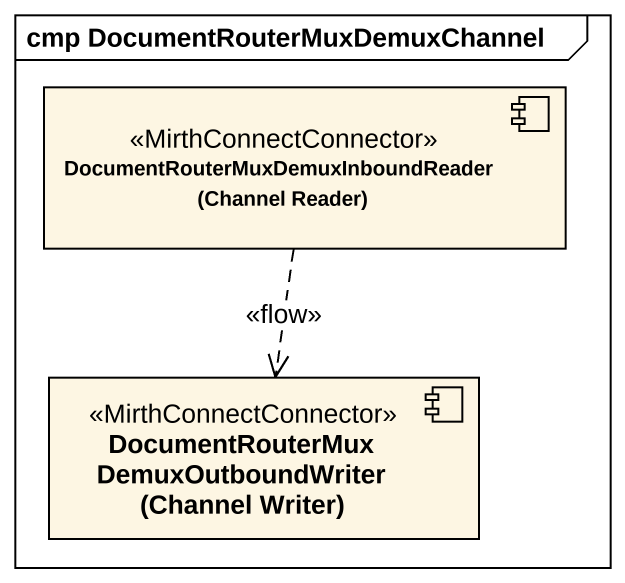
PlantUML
@startuml
mainframe cmp DocumentRouterMuxDemuxChannel
component "DocumentRouterMuxDemuxInboundReader (Channel Reader)" as DocumentRouterMuxDemuxInboun <<MirthConnectConnector>>
component "DocumentRouterMuxDemuxOutboundWriter (Channel Writer)" as DocumentRouterMuxDemuxOutbou <<MirthConnectConnector>>
DocumentRouterMuxDemuxInboun ..> DocumentRouterMuxDemuxOutbou : <<flow>>
@enduml
